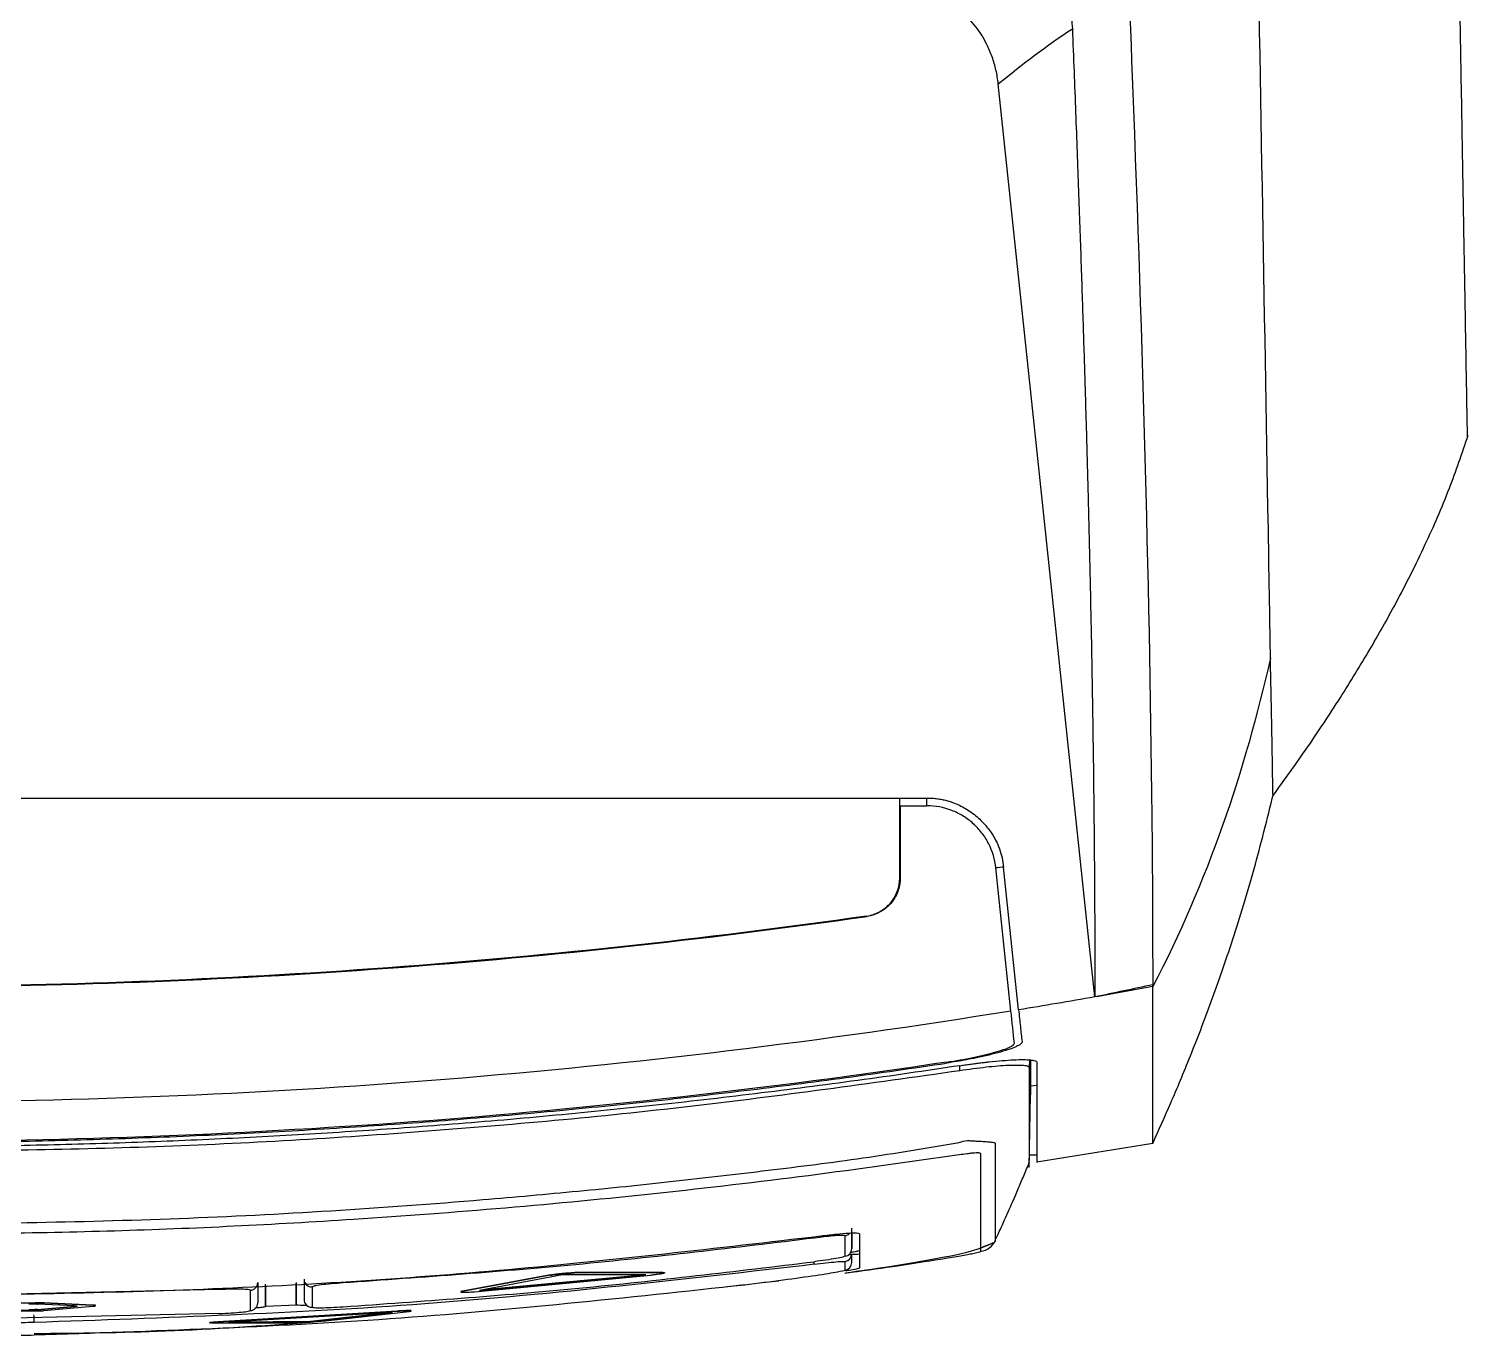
# Model space of a CAD drawing. Extents: x 86 to 639, y 68 to 658.
# Drawn here: x 332.59 to 369.91, y 530.88 to 564.76 of the extents above; entities that cross this region are included whole.
import ezdxf

# ---------------------------------------------------------------- set-up
doc = ezdxf.new("R2010")
doc.units = 0
doc.layers.get('0').update_dxf_attribs({"linetype": 'CONTINUOUS'})

msp = doc.modelspace()

# ---------------------------------------------------------------- linework, layer by layer
at = {"color": 7, "linetype": 'CONTINUOUS'}
for p, q in [((360.228, 539.652), (357.724, 563.327)), ((355.171, 544.609), (355.171, 544.809)), ((355.171, 544.609), (355.184, 544.609)), ((355.171, 542.741), (355.171, 544.609)), ((355.184, 544.609), (355.182, 542.732)), ((358.054, 539.287), (357.662, 542.998)), ((358.252, 539.319), (357.861, 543.019)), ((355.182, 542.732), (355.171, 542.741)), ((354.323, 541.743), (354.313, 541.751)), ((358.56, 537.344), (358.729, 537.368)), ((358.528, 535.244), (358.56, 537.114)), ((358.725, 535.38), (361.73, 535.86)), ((358.528, 535.228), (358.528, 535.256)), ((353.927, 533.127), (353.927, 533.66)), ((353.753, 532.929), (353.753, 533.462)), ((353.927, 533.523), (353.927, 533.127)), ((354.127, 533.512), (354.127, 533.077)), ((354.127, 533.512), (354.127, 532.622)), ((357.645, 533.346), (357.645, 533.327)), ((353.927, 532.77), (353.927, 532.992)), ((353.927, 532.77), (353.927, 532.976)), ((349.027, 532.508), (346.744, 532.506)), ((346.744, 532.506), (346.744, 532.496)), ((349.027, 532.498), (346.744, 532.496)), ((349.027, 532.508), (349.027, 532.498)), ((353.753, 532.572), (353.753, 532.794)), ((338.527, 532.247), (338.527, 531.719)), ((338.527, 532.232), (338.527, 531.719)), ((338.727, 531.622), (338.727, 532.209)), ((338.727, 532.18), (338.727, 531.622)), ((339.527, 532.253), (339.527, 531.666)), ((339.527, 531.666), (339.527, 532.231)), ((339.727, 532.334), (339.727, 531.807)), ((339.938, 532.134), (339.938, 531.607)), ((346.121, 532.448), (343.838, 532.025)), ((346.121, 532.438), (343.838, 532.015)), ((344.149, 532.011), (348.715, 532.437)), ((346.432, 532.446), (344.274, 532.044)), ((344.274, 532.044), (348.591, 532.446)), ((344.381, 532.064), (348.483, 532.446)), ((346.121, 532.448), (346.121, 532.438)), ((348.591, 532.446), (346.432, 532.446)), ((350.705, 532.148), (351.15, 532.198)), ((351.61, 532.249), (352.037, 532.296)), ((337.536, 532.065), (328.607, 531.862)), ((338.337, 531.52), (338.337, 532.048)), ((343.838, 532.025), (343.838, 532.015)), ((337.536, 531.444), (328.607, 531.241)), ((332.757, 531.724), (329.462, 531.682)), ((332.757, 531.714), (329.462, 531.672)), ((329.462, 531.468), (332.757, 531.51)), ((329.627, 531.501), (332.592, 531.539)), ((329.627, 531.491), (332.592, 531.529)), ((332.592, 531.539), (332.592, 531.529)), ((332.757, 531.724), (332.757, 531.714)), ((333.778, 531.645), (332.82, 531.69)), ((332.82, 531.55), (333.778, 531.633)), ((332.82, 531.54), (333.778, 531.623)), ((332.82, 531.55), (332.82, 531.54)), ((334.253, 531.665), (332.985, 531.723)), ((332.985, 531.723), (332.985, 531.713)), ((334.253, 531.655), (332.985, 531.713)), ((332.985, 531.52), (334.253, 531.632)), ((333.778, 531.633), (333.778, 531.623)), ((334.253, 531.665), (334.253, 531.655)), ((342.145, 531.507), (337.638, 531.241)), ((342.145, 531.497), (337.638, 531.231)), ((342.02, 531.474), (337.763, 531.223)), ((339.531, 531.664), (338.727, 531.627)), ((339.891, 531.232), (342.02, 531.474)), ((339.891, 531.242), (341.836, 531.463)), ((340.203, 531.243), (342.456, 531.501)), ((342.145, 531.507), (342.145, 531.497)), ((337.327, 531.199), (339.58, 531.206)), ((337.638, 531.241), (337.638, 531.231)), ((337.763, 531.223), (339.891, 531.232)), ((337.947, 531.233), (339.891, 531.242)), ((339.891, 531.242), (339.891, 531.232)), ((332.731, 530.9), (333.171, 530.909))]:
    msp.add_line(p, q, dxfattribs=at)
at = {"color": 8, "linetype": 'CONTINUOUS'}
for p, q in [((355.872, 544.627), (355.872, 544.809)), ((356.728, 537.747), (356.728, 537.871)), ((358.532, 538.021), (358.528, 537.823))]:
    msp.add_line(p, q, dxfattribs=at)
at = {"color": 8, "linetype": 'CONTINUOUS', "flags": 128}
for points in [[(357.861, 543.019), (357.823, 543.015), (357.709, 543.003), (357.673, 542.999)], [(353.152, 533.424), (353.152, 533.43), (353.15, 533.443), (353.15, 533.445)], [(352.952, 532.72), (352.952, 532.726), (352.95, 532.738), (352.948, 532.756), (352.944, 532.781), (352.944, 532.786)]]:
    msp.add_lwpolyline(points, dxfattribs=at)
at = {"color": 7, "linetype": 'CONTINUOUS', "flags": 128}
msp.add_lwpolyline([(332.731, 531.213), (332.731, 531.218), (332.731, 531.231), (332.73, 531.25), (332.73, 531.275), (332.729, 531.305), (332.728, 531.338), (332.728, 531.375), (332.727, 531.413)], dxfattribs=at)
at = {"color": 8, "linetype": 'CONTINUOUS'}
msp.add_arc((353.727, 533.66), 0.2, 277.5123, 314.9491, dxfattribs=at)
at = {"color": 7, "linetype": 'CONTINUOUS'}
for centre, radius, start, end in [((357.199, 533.553), 0.5, 278.738, 333.1258), ((353.727, 533.127), 0.2, 277.5445, 359.9742), ((353.727, 532.992), 0.2, 277.5722, 359.9843), ((353.727, 532.77), 0.2, 277.6413, 359.9932), ((338.327, 532.247), 0.2, 272.7796, 359.9387), ((339.927, 532.334), 0.2, 180.0718, 273.3859), ((339.927, 531.807), 0.2, 180.0357, 273.3836), ((338.327, 531.72), 0.2, 272.8401, 359.9711)]:
    msp.add_arc(centre, radius, start, end, dxfattribs=at)
for points, knots in [([(369.777, 560.612), (369.77, 561.059), (369.753, 561.991), (369.728, 563.452), (369.7, 565.035), (369.67, 566.739), (369.638, 568.567), (369.604, 570.519), (369.568, 572.595), (369.529, 574.797), (369.489, 577.126), (369.446, 579.583), (369.401, 582.17), (369.353, 584.889), (369.304, 587.739), (369.27, 589.689), (369.252, 590.685)], [0, 0, 0, 0, 0.045352, 0.094717, 0.148097, 0.20549, 0.266895, 0.332312, 0.40174, 0.475177, 0.552622, 0.634076, 0.719537, 0.809009, 0.902494, 1, 1, 1, 1]), ([(360.107, 590.306), (360.174, 588.387), (360.246, 586.48), (360.424, 581.978), (360.721, 574.941), (361.324, 561.181), (361.64, 550.626), (361.72, 542.878), (361.728, 541.418), (361.728, 539.971)], [0.006079, 0.006079, 0.006079, 0.006079, 0.579526, 0.579526, 1.370109, 2.734139, 4.938381, 4.938381, 5.45612, 5.45612, 5.45612, 5.45612]), ([(364.726, 551.773), (364.726, 551.773), (364.726, 551.773), (364.626, 557.551), (364.453, 567.423), (364.232, 580.072), (364.122, 586.421), (364.081, 588.757)], [0.523791, 0.523791, 0.523791, 0.523791, 0.523817, 0.523817, 2.72806, 4.09209, 4.882655, 4.882655, 4.882655, 4.882655]), ([(359.156, 566.306), (359.185, 566.261), (359.244, 566.168), (359.322, 566.024), (359.392, 565.875), (359.454, 565.72), (359.518, 565.529), (359.577, 565.3), (359.625, 565.031), (359.639, 564.848), (359.646, 564.756)], [0, 0, 0, 0, 0.097814, 0.196456, 0.29622, 0.397392, 0.500246, 0.663675, 0.82996, 1, 1, 1, 1]), ([(357.724, 563.327), (357.716, 563.388), (357.702, 563.508), (357.667, 563.684), (357.622, 563.857), (357.568, 564.027), (357.503, 564.192), (357.378, 564.462), (357.158, 564.818), (356.793, 565.215), (356.362, 565.541), (355.957, 565.74), (355.617, 565.854), (355.354, 565.915), (355.087, 565.953), (354.906, 565.958), (354.815, 565.96)], [0, 0, 0, 0, 0.042503, 0.084487, 0.126102, 0.167506, 0.208852, 0.250297, 0.375155, 0.500009, 0.624834, 0.749658, 0.812244, 0.874463, 0.936865, 1, 1, 1, 1]), ([(359.646, 564.756), (359.66, 564.387), (359.689, 563.66), (359.73, 562.594), (359.768, 561.567), (359.804, 560.579), (359.838, 559.63), (359.869, 558.719), (359.898, 557.847), (359.925, 557.012), (359.95, 556.214), (359.974, 555.453), (359.995, 554.728), (360.015, 554.04), (360.032, 553.388), (360.049, 552.772), (360.076, 551.724), (360.111, 550.213), (360.151, 548.212), (360.184, 546.151), (360.209, 544.031), (360.226, 541.854), (360.227, 540.395), (360.228, 539.652)], [0, 0, 0, 0, 0.0420064, 0.0826574, 0.1219544, 0.1598985, 0.1964906, 0.2317316, 0.2656221, 0.2981624, 0.3293529, 0.3591937, 0.3876851, 0.414827, 0.4406195, 0.4650626, 0.4881562, 0.565624, 0.6462287, 0.7299708, 0.8168491, 0.9068606, 1, 1, 1, 1]), ([(369.882, 554.605), (369.882, 554.612), (369.881, 554.628), (369.88, 554.668), (369.879, 554.722), (369.878, 554.795), (369.876, 554.889), (369.874, 555.008), (369.87, 555.294), (369.862, 555.744), (369.849, 556.483), (369.836, 557.249), (369.822, 558.049), (369.81, 558.693), (369.802, 559.138), (369.794, 559.607), (369.786, 560.098), (369.78, 560.44), (369.777, 560.612)], [0, 0, 0, 0, 0.028986, 0.06022, 0.093704, 0.12944, 0.167428, 0.20767, 0.250163, 0.419635, 0.499968, 0.624874, 0.749847, 0.798286, 0.847521, 0.897551, 0.948376, 1, 1, 1, 1]), ([(364.852, 544.878), (365.15, 545.291), (365.733, 546.099), (366.569, 547.363), (367.332, 548.603), (368.071, 549.912), (368.765, 551.291), (369.399, 552.731), (369.748, 553.751), (369.907, 554.219)], [0, 0, 0, 0, 0.166889, 0.326937, 0.471989, 0.602812, 0.756486, 0.88822, 1, 1, 1, 1]), ([(369.889, 554.167), (369.89, 554.166), (369.89, 554.161), (369.889, 554.188), (369.888, 554.238), (369.888, 554.264)], [0, 0, 0, 0, 0.126818, 0.563399, 1, 1, 1, 1]), ([(364.847, 544.895), (364.846, 544.911), (364.845, 544.947), (364.837, 545.453), (364.824, 546.191), (364.812, 546.845), (364.807, 547.172)], [0, 0, 0, 0, 0.24705, 0.539892, 0.769968, 1, 1, 1, 1]), ([(328.607, 544.809), (330.138, 544.809), (333.185, 544.809), (337.729, 544.809), (343.069, 544.809), (349.111, 544.81), (353.655, 544.809), (355.872, 544.809)], [0, 0, 0, 0, 0.16852, 0.335166, 0.500001, 0.756091, 1, 1, 1, 1]), ([(355.872, 544.809), (355.913, 544.809), (355.994, 544.809), (356.116, 544.798), (356.237, 544.78), (356.357, 544.754), (356.476, 544.719), (356.668, 544.65), (356.924, 544.521), (357.217, 544.299), (357.468, 544.031), (357.645, 543.756), (357.76, 543.495), (357.831, 543.26), (357.851, 543.1), (357.861, 543.019)], [0, 0, 0, 0, 0.04164, 0.083111, 0.124607, 0.166316, 0.208424, 0.251112, 0.374875, 0.500059, 0.625117, 0.749091, 0.83384, 0.916972, 1, 1, 1, 1]), ([(361.736, 535.873), (361.888, 536.21), (362.201, 536.901), (362.694, 538.078), (363.235, 539.475), (363.795, 541.082), (364.366, 542.936), (364.696, 544.264), (364.86, 544.923)], [0, 0, 0, 0, 0.1679453, 0.3444426, 0.5158823, 0.681365, 0.8419276, 1, 1, 1, 1]), ([(357.662, 542.998), (357.639, 543.218), (357.576, 543.429), (357.426, 543.723), (357.368, 543.816), (357.235, 543.989), (357.16, 544.071), (356.996, 544.219), (356.909, 544.284), (356.722, 544.399), (356.622, 544.449), (356.314, 544.568), (356.094, 544.609), (355.872, 544.609)], [0, 0, 0, 0, 0.25, 0.25, 0.375, 0.375, 0.5, 0.5, 0.625, 0.625, 0.75, 0.75, 1, 1, 1, 1]), ([(354.313, 541.751), (354.432, 541.768), (354.545, 541.806), (354.755, 541.921), (354.849, 541.996), (355.083, 542.266), (355.171, 542.501), (355.171, 542.741)], [0, 0, 0, 0, 0.25, 0.25, 0.5, 0.5, 1, 1, 1, 1]), ([(355.182, 542.732), (355.182, 542.612), (355.161, 542.495), (355.077, 542.271), (355.016, 542.169), (354.782, 541.898), (354.562, 541.777), (354.323, 541.743)], [0, 0, 0, 0, 0.25, 0.25, 0.5, 0.5, 1, 1, 1, 1]), ([(354.313, 541.751), (345.831, 540.537), (337.219, 539.92), (319.994, 539.92), (311.383, 540.537), (302.9, 541.751)], [0, 0, 0, 0, 0.5, 0.5, 1, 1, 1, 1]), ([(328.607, 539.91), (332.909, 539.91), (337.206, 540.063), (345.789, 540.675), (350.064, 541.133), (354.323, 541.743)], [0, 0, 0, 0, 0.5, 0.5, 1, 1, 1, 1]), ([(361.728, 535.869), (361.728, 535.865), (361.728, 535.799), (361.728, 536.09), (361.728, 536.814), (361.728, 538.043), (361.728, 539.294), (361.728, 539.92)], [0, 0, 0, 0, 0.016584, 0.262447, 0.508317, 0.754165, 1, 1, 1, 1]), ([(358.054, 539.287), (353.186, 538.5), (348.294, 537.908), (338.462, 537.118), (333.538, 536.92), (328.607, 536.92)], [0, 0, 0, 0, 0.5, 0.5, 1, 1, 1, 1]), ([(358.252, 539.319), (358.26, 539.245), (358.276, 539.097), (358.298, 538.885), (358.319, 538.682), (358.333, 538.553), (358.34, 538.489)], [0, 0, 0, 0, 0.256233, 0.50831, 0.756233, 1, 1, 1, 1]), ([(358.34, 538.489), (358.34, 538.483), (358.342, 538.473), (358.332, 538.455), (358.314, 538.436), (358.286, 538.415), (358.249, 538.394), (358.174, 538.357), (358.033, 538.301), (357.788, 538.225), (357.492, 538.147), (357.189, 538.08), (356.904, 538.023), (356.647, 537.978), (356.474, 537.951), (356.387, 537.938)], [0, 0, 0, 0, 0.041591, 0.083007, 0.124464, 0.166175, 0.208353, 0.2512, 0.374881, 0.50007, 0.625274, 0.748833, 0.833816, 0.91696, 1, 1, 1, 1]), ([(356.385, 537.962), (356.503, 537.979), (356.619, 537.998), (356.847, 538.039), (356.96, 538.06), (357.174, 538.104), (357.276, 538.127), (357.468, 538.173), (357.558, 538.196), (357.801, 538.265), (357.93, 538.31), (358.101, 538.391), (358.145, 538.427), (358.142, 538.457)], [0, 0, 0, 0, 0.125, 0.125, 0.25, 0.25, 0.375, 0.375, 0.5, 0.5, 0.75, 0.75, 1, 1, 1, 1]), ([(356.385, 537.962), (351.789, 537.27), (347.168, 536.755), (337.9, 536.069), (333.254, 535.899), (328.607, 535.899)], [0, 0, 0, 0, 0.5, 0.5, 1, 1, 1, 1]), ([(328.607, 535.876), (329.051, 535.877), (329.94, 535.878), (331.272, 535.893), (332.604, 535.916), (333.934, 535.949), (335.262, 535.991), (336.59, 536.042), (337.917, 536.102), (339.242, 536.172), (340.566, 536.252), (341.889, 536.34), (343.655, 536.471), (345.862, 536.658), (348.506, 536.92), (351.141, 537.22), (353.769, 537.555), (355.515, 537.81), (356.387, 537.938)], [0, 0, 0, 0, 0.047827, 0.095614, 0.143364, 0.191079, 0.238761, 0.286412, 0.334035, 0.381633, 0.429207, 0.476761, 0.524296, 0.619748, 0.715026, 0.810147, 0.905132, 1, 1, 1, 1]), ([(356.728, 537.871), (356.288, 537.805), (355.406, 537.672), (354.081, 537.486), (352.754, 537.309), (351.424, 537.141), (350.093, 536.983), (348.759, 536.835), (347.422, 536.696), (346.084, 536.566), (344.743, 536.446), (343.031, 536.306), (340.946, 536.156), (338.486, 536.012), (336.023, 535.899), (333.555, 535.82), (331.082, 535.77), (329.432, 535.764), (328.607, 535.761)], [0, 0, 0, 0, 0.047368, 0.094767, 0.142199, 0.189667, 0.237174, 0.284721, 0.332312, 0.379949, 0.427634, 0.47537, 0.562552, 0.649816, 0.737178, 0.824653, 0.912255, 1, 1, 1, 1]), ([(328.607, 535.638), (330.959, 535.662), (335.664, 535.712), (342.71, 536.124), (349.74, 536.763), (354.399, 537.419), (356.728, 537.747)], [0, 0, 0, 0, 0.250006, 0.500011, 0.750008, 1, 1, 1, 1]), ([(356.728, 537.871), (356.772, 537.877), (356.859, 537.89), (356.989, 537.909), (357.117, 537.926), (357.243, 537.942), (357.367, 537.957), (357.567, 537.98), (357.833, 538.005), (358.134, 538.025), (358.386, 538.031), (358.556, 538.023), (358.66, 538.006), (358.718, 537.985), (358.725, 537.965), (358.728, 537.956)], [0, 0, 0, 0, 0.042128, 0.083779, 0.125121, 0.166329, 0.207578, 0.249042, 0.370527, 0.491541, 0.615231, 0.739767, 0.826957, 0.913149, 1, 1, 1, 1]), ([(356.728, 537.747), (356.962, 537.78), (357.422, 537.845), (358.021, 537.892), (358.356, 537.889), (358.506, 537.861), (358.521, 537.836), (358.528, 537.823)], [0, 0, 0, 0, 0.248572, 0.490913, 0.738929, 0.869294, 1, 1, 1, 1]), ([(358.528, 537.823), (358.528, 537.363), (358.528, 536.443), (358.528, 535.677), (358.528, 535.483), (358.528, 535.408)], [0, 0, 0, 0, 0.378817, 0.757665, 1, 1, 1, 1]), ([(358.56, 538.019), (358.56, 537.954), (358.56, 537.809), (358.56, 537.624), (358.56, 537.491), (358.56, 537.41), (358.56, 537.37), (358.56, 537.331), (358.56, 537.294), (358.56, 537.259), (358.56, 537.188), (358.56, 537.147), (358.56, 537.114)], [0, 0, 0, 0, 0.135634, 0.303125, 0.479027, 0.526487, 0.574524, 0.623137, 0.672327, 0.722095, 0.772439, 1, 1, 1, 1]), ([(358.728, 537.956), (358.728, 537.535), (358.728, 536.689), (358.728, 535.892), (358.728, 535.414), (358.728, 535.375), (358.728, 535.358)], [0, 0, 0, 0, 0.258966, 0.520791, 0.781872, 1, 1, 1, 1]), ([(328.607, 533.748), (331.236, 533.779), (336.494, 533.842), (342.569, 534.233), (346.833, 534.614), (349.299, 534.867), (351.761, 535.157), (354.236, 535.463), (355.879, 535.738), (356.708, 535.876)], [0, 0, 0, 0, 0.2795774, 0.5591628, 0.6470386, 0.7349076, 0.822772, 0.9106679, 1, 1, 1, 1]), ([(356.708, 535.876), (356.78, 535.902), (356.868, 535.933), (356.981, 535.928), (357.056, 535.921), (357.18, 535.915), (357.336, 535.908), (357.48, 535.897), (357.61, 535.883), (357.631, 535.871), (357.644, 535.863)], [0, 0, 0, 0, 0.151582, 0.188126, 0.232897, 0.311991, 0.460747, 0.609367, 0.74939, 1, 1, 1, 1]), ([(356.712, 535.557), (355.409, 535.372), (352.803, 535.003), (348.88, 534.544), (344.949, 534.165), (340.261, 533.815), (334.812, 533.541), (330.675, 533.503), (328.607, 533.484)], [0, 0, 0, 0, 0.139972, 0.279985, 0.419994, 0.560002, 0.780004, 1, 1, 1, 1]), ([(357.269, 535.588), (357.264, 535.595), (357.256, 535.606), (357.186, 535.609), (357.113, 535.607), (357.022, 535.599), (356.886, 535.582), (356.782, 535.567), (356.712, 535.557)], [0, 0, 0, 0, 0.248706, 0.373924, 0.498813, 0.624013, 0.749052, 1, 1, 1, 1]), ([(357.275, 533.058), (357.274, 533.141), (357.271, 533.306), (357.27, 533.838), (357.271, 534.564), (357.27, 535.246), (357.269, 535.588)], [0, 0, 0, 0, 0.249989, 0.499986, 0.74999, 1, 1, 1, 1]), ([(358.728, 535.54), (358.72, 535.549), (358.708, 535.56), (358.569, 535.551), (358.533, 535.549)], [0, 0, 0, 0, 0.741229, 1, 1, 1, 1]), ([(357.646, 533.345), (357.679, 533.414), (357.76, 533.586), (357.945, 533.995), (358.178, 534.526), (358.382, 535.006), (358.485, 535.254), (358.536, 535.376)], [0, 0, 0, 0, 0.211349, 0.533445, 0.784064, 0.893337, 1, 1, 1, 1]), ([(353.127, 533.448), (350.43, 533.135), (345.021, 532.509), (336.837, 531.991), (331.357, 531.923), (328.607, 531.889)], [0, 0, 0, 0, 0.331269, 0.664398, 1, 1, 1, 1]), ([(353.152, 533.424), (351.088, 533.175), (346.96, 532.677), (342.813, 532.384), (340.739, 532.238)], [0, 0, 0, 0, 0.5000028, 1, 1, 1, 1]), ([(354.127, 533.511), (354.112, 533.518), (354.083, 533.531), (353.859, 533.524), (353.592, 533.501), (353.339, 533.474), (353.199, 533.457), (353.127, 533.448)], [0, 0, 0, 0, 0.247263, 0.4913046, 0.7297131, 0.8609803, 1, 1, 1, 1]), ([(353.753, 533.462), (353.744, 533.466), (353.726, 533.474), (353.586, 533.469), (353.387, 533.453), (353.231, 533.434), (353.152, 533.424)], [0, 0, 0, 0, 0.250086, 0.500119, 0.749963, 1, 1, 1, 1]), ([(353.762, 532.5), (354.13, 532.552), (354.952, 532.669), (356.104, 532.863), (357.103, 533.062), (357.413, 533.197), (357.57, 533.265)], [0, 0, 0, 0, 0.20847, 0.466197, 0.729515, 1, 1, 1, 1]), ([(354.127, 533.511), (354.127, 533.306), (354.127, 532.895), (354.127, 532.713), (354.127, 532.622)], [0, 0, 0, 0, 0.498123, 1, 1, 1, 1]), ([(357.645, 533.327), (357.648, 533.311), (357.651, 533.294), (357.568, 533.264), (357.566, 533.264)], [0, 0, 0, 0, 0.9743694, 1, 1, 1, 1]), ([(353.753, 532.929), (353.741, 532.922), (353.717, 532.91), (353.531, 532.873), (353.267, 532.83), (353.057, 532.802), (352.952, 532.788)], [0, 0, 0, 0, 0.249751, 0.499588, 0.749752, 1, 1, 1, 1]), ([(353.75, 532.493), (354.172, 532.551), (355.092, 532.678), (356.092, 532.833), (356.712, 532.936), (357.181, 533.021), (357.238, 533.044), (357.275, 533.058)], [0, 0, 0, 0, 0.22015, 0.479864, 0.610267, 0.740685, 1, 1, 1, 1]), ([(353.843, 532.968), (353.851, 532.969), (353.928, 532.978), (354.03, 532.986), (354.116, 532.99), (354.124, 532.986), (354.127, 532.984)], [0, 0, 0, 0, 0.040394, 0.404438, 0.765193, 1, 1, 1, 1]), ([(354.127, 533.077), (354.119, 533.073), (354.102, 533.063), (354.009, 533.043), (353.918, 533.027), (353.887, 533.022)], [0, 0, 0, 0, 0.39951, 0.798905, 1, 1, 1, 1]), ([(352.952, 532.72), (349.592, 532.334), (342.872, 531.56), (336.111, 531.329), (332.731, 531.213)], [0, 0, 0, 0, 0.5, 1, 1, 1, 1]), ([(340.739, 531.619), (342.78, 531.764), (346.86, 532.054), (350.922, 532.543), (352.952, 532.788)], [0, 0, 0, 0, 0.499998, 1, 1, 1, 1]), ([(346.121, 532.448), (346.138, 532.451), (346.174, 532.458), (346.25, 532.468), (346.337, 532.478), (346.431, 532.488), (346.526, 532.496), (346.614, 532.502), (346.691, 532.506), (346.726, 532.506), (346.744, 532.506)], [0, 0, 0, 0, 0.125052, 0.249962, 0.374846, 0.499828, 0.624908, 0.749846, 0.874722, 1, 1, 1, 1]), ([(346.121, 532.438), (346.138, 532.441), (346.174, 532.448), (346.25, 532.458), (346.337, 532.468), (346.431, 532.478), (346.526, 532.486), (346.614, 532.492), (346.691, 532.496), (346.726, 532.496), (346.744, 532.496)], [0, 0, 0, 0, 0.125052, 0.249962, 0.374846, 0.499828, 0.624908, 0.749846, 0.874722, 1, 1, 1, 1]), ([(349.027, 532.498), (349.041, 532.498), (349.068, 532.498), (349.079, 532.494), (349.067, 532.488), (349.03, 532.479), (348.972, 532.469), (348.897, 532.458), (348.81, 532.447), (348.747, 532.44), (348.715, 532.437)], [0, 0, 0, 0, 0.125029, 0.249947, 0.374826, 0.499784, 0.624875, 0.749845, 0.874711, 1, 1, 1, 1]), ([(349.027, 532.508), (349.04, 532.508), (349.067, 532.508), (349.08, 532.506), (349.075, 532.503), (349.075, 532.503)], [0, 0, 0, 0, 0.488366, 0.976298, 1, 1, 1, 1]), ([(351.151, 532.191), (351.491, 532.233), (352.171, 532.317), (353.03, 532.438), (353.635, 532.534), (353.714, 532.559), (353.753, 532.572)], [0, 0, 0, 0, 0.250099, 0.500142, 0.750104, 1, 1, 1, 1]), ([(352.952, 532.72), (353.057, 532.733), (353.265, 532.759), (353.531, 532.787), (353.717, 532.801), (353.741, 532.796), (353.753, 532.794)], [0, 0, 0, 0, 0.250032, 0.499897, 0.749934, 1, 1, 1, 1]), ([(354.127, 532.622), (354.096, 532.609), (354.058, 532.593), (353.822, 532.554), (353.773, 532.546)], [0, 0, 0, 0, 0.791666, 1, 1, 1, 1]), ([(332.731, 530.889), (335.809, 530.993), (341.965, 531.2), (348.089, 531.861), (351.151, 532.191)], [0, 0, 0, 0, 0.5, 1, 1, 1, 1]), ([(340.739, 532.238), (340.634, 532.23), (340.424, 532.216), (340.159, 532.187), (339.976, 532.158), (339.951, 532.142), (339.938, 532.134)], [0, 0, 0, 0, 0.250225, 0.500335, 0.750191, 1, 1, 1, 1]), ([(338.337, 532.048), (338.324, 532.054), (338.3, 532.067), (338.116, 532.077), (337.851, 532.077), (337.641, 532.069), (337.536, 532.065)], [0, 0, 0, 0, 0.249845, 0.499669, 0.749769, 1, 1, 1, 1]), ([(343.838, 532.015), (343.824, 532.012), (343.797, 532.007), (343.786, 532.001), (343.798, 531.997), (343.834, 531.995), (343.892, 531.996), (343.967, 531.999), (344.055, 532.004), (344.118, 532.009), (344.149, 532.011)], [0, 0, 0, 0, 0.125043, 0.249937, 0.374804, 0.499764, 0.624848, 0.749806, 0.87469, 1, 1, 1, 1]), ([(343.838, 532.025), (343.824, 532.022), (343.796, 532.017), (343.792, 532.013), (343.79, 532.012)], [0, 0, 0, 0, 0.5024509, 1, 1, 1, 1]), ([(332.592, 531.692), (332.614, 531.692), (332.657, 531.693), (332.718, 531.693), (332.774, 531.692), (332.805, 531.691), (332.82, 531.69)], [0, 0, 0, 0, 0.249762, 0.499101, 0.749038, 1, 1, 1, 1]), ([(332.82, 531.55), (332.805, 531.548), (332.775, 531.546), (332.718, 531.543), (332.657, 531.541), (332.614, 531.54), (332.592, 531.539)], [0, 0, 0, 0, 0.249775, 0.499116, 0.749045, 1, 1, 1, 1]), ([(332.82, 531.54), (332.805, 531.538), (332.775, 531.536), (332.718, 531.533), (332.657, 531.531), (332.614, 531.53), (332.592, 531.529)], [0, 0, 0, 0, 0.249777, 0.499116, 0.749045, 1, 1, 1, 1]), ([(332.985, 531.723), (332.97, 531.723), (332.94, 531.724), (332.884, 531.725), (332.822, 531.725), (332.779, 531.725), (332.757, 531.724)], [0, 0, 0, 0, 0.249754, 0.499097, 0.749041, 1, 1, 1, 1]), ([(332.985, 531.713), (332.97, 531.713), (332.94, 531.714), (332.884, 531.715), (332.822, 531.715), (332.779, 531.715), (332.757, 531.714)], [0, 0, 0, 0, 0.249754, 0.499097, 0.749041, 1, 1, 1, 1]), ([(332.757, 531.51), (332.779, 531.51), (332.822, 531.511), (332.883, 531.514), (332.94, 531.517), (332.97, 531.519), (332.985, 531.52)], [0, 0, 0, 0, 0.249763, 0.499105, 0.749049, 1, 1, 1, 1]), ([(333.778, 531.645), (333.798, 531.644), (333.839, 531.642), (333.856, 531.636), (333.839, 531.629), (333.798, 531.625), (333.778, 531.623)], [0, 0, 0, 0, 0.249843, 0.499691, 0.749567, 1, 1, 1, 1]), ([(333.835, 531.64), (333.834, 531.64), (333.828, 531.638), (333.801, 531.635), (333.778, 531.633)], [0, 0, 0, 0, 0.141032, 1, 1, 1, 1]), ([(334.325, 531.655), (334.325, 531.655), (334.331, 531.657), (334.311, 531.661), (334.272, 531.664), (334.253, 531.665)], [0, 0, 0, 0, 0.008219, 0.503558, 1, 1, 1, 1]), ([(334.253, 531.632), (334.273, 531.634), (334.314, 531.639), (334.331, 531.645), (334.314, 531.651), (334.273, 531.654), (334.253, 531.655)], [0, 0, 0, 0, 0.249858, 0.499717, 0.74958, 1, 1, 1, 1]), ([(337.536, 531.444), (337.641, 531.45), (337.85, 531.461), (338.115, 531.482), (338.301, 531.503), (338.325, 531.514), (338.337, 531.52)], [0, 0, 0, 0, 0.249849, 0.499676, 0.749862, 1, 1, 1, 1]), ([(338.727, 531.622), (338.719, 531.618), (338.702, 531.61), (338.598, 531.595), (338.492, 531.586), (338.448, 531.582)], [0, 0, 0, 0, 0.36904, 0.738052, 1, 1, 1, 1]), ([(339.797, 531.656), (339.794, 531.656), (339.723, 531.654), (339.626, 531.655), (339.538, 531.658), (339.53, 531.664), (339.527, 531.666)], [0, 0, 0, 0, 0.012358, 0.383152, 0.753461, 1, 1, 1, 1]), ([(339.938, 531.607), (339.951, 531.603), (339.975, 531.595), (340.16, 531.593), (340.425, 531.601), (340.635, 531.613), (340.739, 531.619)], [0, 0, 0, 0, 0.250095, 0.50015, 0.750028, 1, 1, 1, 1]), ([(342.505, 531.521), (342.505, 531.521), (342.509, 531.522), (342.495, 531.523), (342.461, 531.523), (342.402, 531.522), (342.327, 531.518), (342.239, 531.513), (342.176, 531.509), (342.145, 531.507)], [0, 0, 0, 0, 0.000253, 0.16669, 0.333241, 0.499962, 0.666524, 0.832973, 1, 1, 1, 1]), ([(342.456, 531.501), (342.47, 531.503), (342.497, 531.507), (342.509, 531.511), (342.497, 531.513), (342.46, 531.513), (342.403, 531.512), (342.327, 531.508), (342.239, 531.503), (342.176, 531.499), (342.145, 531.497)], [0, 0, 0, 0, 0.125034, 0.249935, 0.374805, 0.499761, 0.624844, 0.749807, 0.874688, 1, 1, 1, 1]), ([(332.731, 531.213), (332.626, 531.211), (332.416, 531.205), (332.151, 531.193), (331.967, 531.179), (331.942, 531.17), (331.93, 531.165)], [0, 0, 0, 0, 0.250229, 0.500333, 0.750173, 1, 1, 1, 1]), ([(339.9, 531.21), (338.645, 531.122), (336.258, 530.954), (333.865, 530.93), (332.73, 530.919)], [0, 0, 0, 0, 0.5256611, 1, 1, 1, 1]), ([(337.327, 531.199), (337.313, 531.199), (337.286, 531.2), (337.274, 531.202), (337.286, 531.206), (337.323, 531.21), (337.38, 531.216), (337.456, 531.221), (337.544, 531.226), (337.607, 531.229), (337.638, 531.231)], [0, 0, 0, 0, 0.125036, 0.249949, 0.374823, 0.499789, 0.624873, 0.749828, 0.874704, 1, 1, 1, 1]), ([(337.279, 531.212), (337.281, 531.214), (337.286, 531.216), (337.323, 531.22), (337.38, 531.226), (337.456, 531.231), (337.544, 531.236), (337.607, 531.239), (337.638, 531.241)], [0, 0, 0, 0, 0.163239, 0.330498, 0.497916, 0.66516, 0.832299, 1, 1, 1, 1]), ([(340.203, 531.243), (340.185, 531.242), (340.149, 531.238), (340.073, 531.232), (339.986, 531.226), (339.892, 531.22), (339.798, 531.215), (339.71, 531.211), (339.634, 531.208), (339.598, 531.207), (339.58, 531.206)], [0, 0, 0, 0, 0.125047, 0.249954, 0.374841, 0.49982, 0.624906, 0.74985, 0.874731, 1, 1, 1, 1]), ([(331.93, 530.889), (331.942, 530.887), (331.966, 530.883), (332.151, 530.881), (332.417, 530.883), (332.626, 530.887), (332.731, 530.889)], [0, 0, 0, 0, 0.250096, 0.500151, 0.750041, 1, 1, 1, 1])]:
    msp.add_open_spline(points, degree=3, knots=knots, dxfattribs=at)
for points in [[(357.724, 563.327), (358.357, 563.85), (358.997, 564.326), (359.645, 564.756)], [(369.888, 554.266), (369.887, 554.339), (369.885, 554.451), (369.882, 554.605)], [(364.781, 548.439), (364.767, 549.248), (364.75, 550.4), (364.726, 551.773)], [(364.781, 548.439), (364.119, 545.515), (363.151, 542.633), (361.728, 539.92)], [(364.807, 547.172), (364.804, 547.33), (364.793, 547.765), (364.781, 548.439)], [(355.184, 544.609), (355.413, 544.609), (355.643, 544.609), (355.872, 544.609)], [(361.728, 539.971), (361.229, 539.863), (360.729, 539.757), (360.228, 539.652)], [(361.728, 539.92), (361.728, 539.937), (361.728, 539.954), (361.728, 539.971)], [(360.228, 539.652), (359.57, 539.538), (358.911, 539.427), (358.252, 539.319)], [(361.728, 539.92), (361.229, 539.829), (360.729, 539.74), (360.228, 539.652)], [(358.142, 538.457), (358.115, 538.717), (358.085, 538.994), (358.054, 539.287)]]:
    msp.add_open_spline(points, degree=3, dxfattribs=at)
at = {"color": 8, "linetype": 'CONTINUOUS'}
for points, knots in [([(357.644, 535.863), (357.645, 535.521), (357.646, 534.838), (357.643, 534.11), (357.643, 533.588), (357.644, 533.425), (357.645, 533.346)], [0, 0, 0, 0, 0.254394, 0.508309, 0.762457, 1, 1, 1, 1]), ([(357.566, 533.264), (357.511, 533.236), (357.456, 533.209), (357.327, 533.177), (357.326, 533.177)], [0, 0, 0, 0, 0.994702, 1, 1, 1, 1])]:
    msp.add_open_spline(points, degree=3, knots=knots, dxfattribs=at)

doc.saveas('drawing.dxf')
